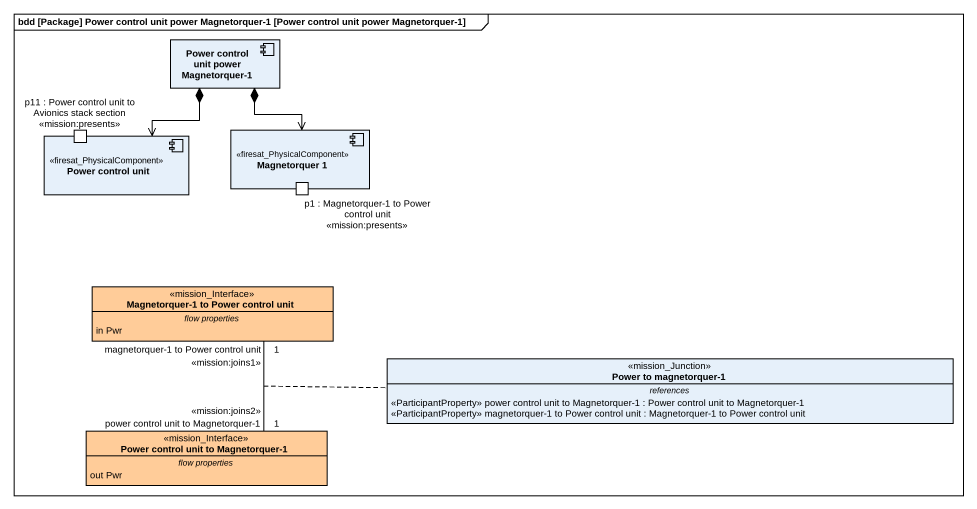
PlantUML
@startuml
mainframe bdd [Package] Power control unit power Magnetorquer-1 [Power control unit power Magnetorquer-1]
allowmixing
hide circle
hide empty members
component "Power control unit power Magnetorquer-1" as Power_control_unit_power
component "Power control unit" as Power_control_unit <<firesat_PhysicalComponent>> {
  port "p11 : Power control unit to Avionics stack section <<mission:presents>>" as p11_Power_control_unit_to
}
component "Magnetorquer 1" as Magnetorquer_1 <<firesat_PhysicalComponent>> {
  port "p1 : Magnetorquer-1 to Power control unit <<mission:presents>>" as p1_Magnetorquer_1_to_Power
}
class "Magnetorquer-1 to Power control unit" as Magnetorquer_1_to_Power <<mission_Interface>> #FFCC99 {
  -- flow properties --
  in Pwr
}
class "Power to magnetorquer-1" as Power_to_magnetorquer_1 <<mission_Junction>> {
  -- references --
  <<ParticipantProperty>> power control unit to Magnetorquer-1 : Power control unit to Magnetorquer-1
  <<ParticipantProperty>> magnetorquer-1 to Power control unit : Magnetorquer-1 to Power control unit
}
class "Power control unit to Magnetorquer-1" as Power_control_unit_to <<mission_Interface>> #FFCC99 {
  -- flow properties --
  out Pwr
}
Power_control_unit_power *--> Power_control_unit
Power_control_unit_power *--> Magnetorquer_1
Magnetorquer_1_to_Power "1\nmagnetorquer-1 to Power control unit\n<<mission:joins1>>" -- "1\npower control unit to Magnetorquer-1\n<<mission:joins2>>" Power_control_unit_to
(Magnetorquer_1_to_Power, Power_control_unit_to) .. Power_to_magnetorquer_1
@enduml
